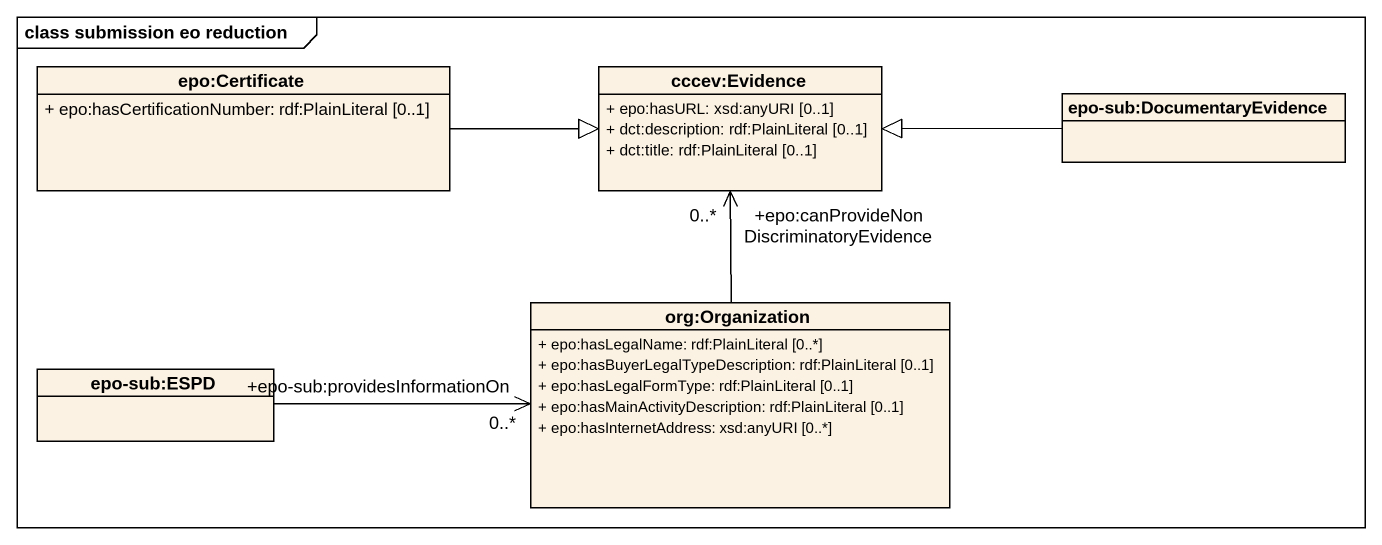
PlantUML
@startuml
mainframe class submission eo reduction
hide circle
hide empty members
skinparam classAttributeIconSize 0
class "epo:Certificate" as epo_Certificate {
  + epo:hasCertificationNumber: rdf:PlainLiteral [0..1]
}
class "cccev:Evidence" as cccev_Evidence {
  + epo:hasURL: xsd:anyURI [0..1]
  + dct:description: rdf:PlainLiteral [0..1]
  + dct:title: rdf:PlainLiteral [0..1]
}
class "epo-sub:DocumentaryEvidence" as epo_sub_DocumentaryEvidence
class "org:Organization" as org_Organization {
  + epo:hasLegalName: rdf:PlainLiteral [0..*]
  + epo:hasBuyerLegalTypeDescription: rdf:PlainLiteral [0..1]
  + epo:hasLegalFormType: rdf:PlainLiteral [0..1]
  + epo:hasMainActivityDescription: rdf:PlainLiteral [0..1]
  + epo:hasInternetAddress: xsd:anyURI [0..*]
}
class "epo-sub:ESPD" as epo_sub_ESPD
epo_Certificate -right-|> cccev_Evidence
epo_sub_DocumentaryEvidence -left-|> cccev_Evidence
org_Organization -up-> "+epo:canProvideNonDiscriminatoryEvidence\n0..*" cccev_Evidence
epo_sub_ESPD -right-> "+epo-sub:providesInformationOn\n0..*" org_Organization
@enduml
